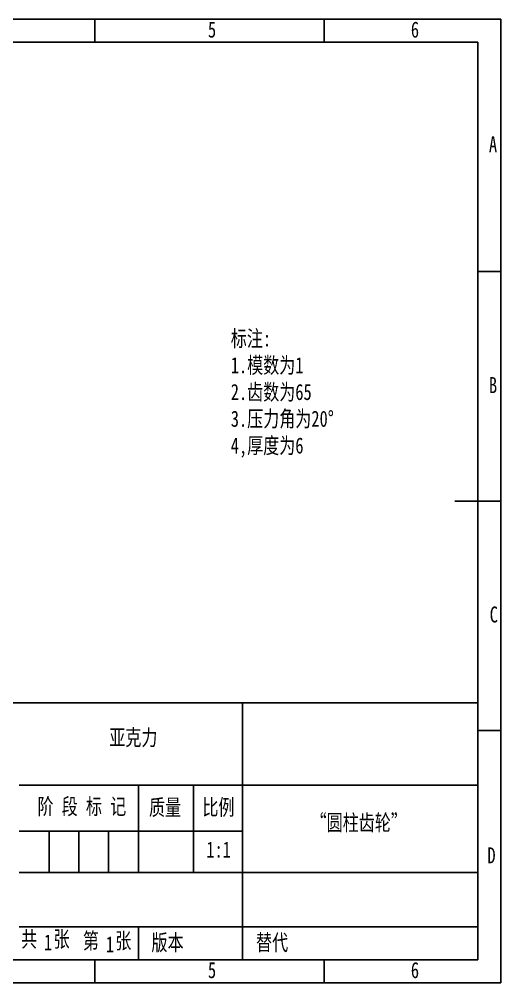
# Model space of a CAD drawing. Header units: millimetres. Extents: x -1 to 297, y 0 to 210.
# Drawn here: x 192 to 297, y 0 to 210 of the extents above; entities that cross this region are included whole.
import ezdxf

# ---------------------------------------------------------------- set-up
doc = ezdxf.new("R2010")
doc.units = ezdxf.units.MM
doc.layers.add('图框', color=7, linetype='Continuous')
doc.styles.add('SLDTEXTSTYLE1', font='hyswlongfangsong.ttf', dxfattribs={"bigfont": 'bigfont'})
doc.styles.add('SLDTEXTSTYLE2', font='hyswlongfangsong.ttf')
doc.styles.get("Standard").update_dxf_attribs({"font": 'hyswlongfangsong.ttf'})

msp = doc.modelspace()

# ---------------------------------------------------------------- linework, layer by layer
at = {"layer": '图框'}
for p, q in [((0, 210), (297, 210)), ((208.5, 210), (208.5, 205)), ((258.5, 210), (258.5, 205)), ((297, 0), (297, 210)), ((297, 155), (292, 155)), ((297, 55), (292, 55)), ((198.5, 33), (198.5, 24)), ((205, 33), (205, 24)), ((211.5, 33), (211.5, 24)), ((208.5, 0), (208.5, 5)), ((258.5, 0), (258.5, 5)), ((0, 0), (297, 0))]:
    msp.add_line(p, q, dxfattribs=at)
at = {"layer": '图框', "linetype": 'Continuous', "lineweight": 25}
for p in [(25, 205), (292, 5)]:
    msp.add_line(p, (292, 205), dxfattribs=at)
at = {"layer": '图框', "lineweight": 25}
for p, q in [((297, 105), (287, 105)), ((112, 61), (292, 61)), ((240.692, 61), (240.692, 5)), ((191.98, 43.052), (291.98, 43.052)), ((218, 43.069), (218, 24.069)), ((230, 43), (230, 24)), ((192.015, 33), (240.692, 33)), ((192, 24), (292, 24)), ((192, 12.166), (292, 12.166)), ((218, 12.166), (218, 5)), ((25, 5), (292, 5))]:
    msp.add_line(p, q, dxfattribs=at)

# ---------------------------------------------------------------- texts
at = {"insert": (238.135, 142.184), "char_height": 3.5, "attachment_point": 1}
msp.add_mtext_dynamic_manual_height_columns('标注:\\P1.模数为1\\P2.齿数为65\\P3.压力角为20°\\P4,厚度为6', width=44.34723, gutter_width=17.5, heights=[0], dxfattribs=at)
at = {"layer": '图框', "char_height": 3.5}
for s, insert, attachment_point, style in [('5', (234.044, 209.51), 2, 'SLDTEXTSTYLE2'), ('6', (278.297, 209.51), 2, 'SLDTEXTSTYLE2'), ('A', (295.32, 184.51), 2, 'SLDTEXTSTYLE2'), ('B', (295.32, 132.01), 2, 'SLDTEXTSTYLE2'), ('C', (295.482, 82.01), 2, 'SLDTEXTSTYLE2'), ('亚克力', (216.89, 55.203), 2, 'SLDTEXTSTYLE1'), ('阶 段 标 记', (205.656, 40.183), 2, 'SLDTEXTSTYLE1'), ('质量', (223.803, 39.976), 2, 'SLDTEXTSTYLE1'), ('比例', (235.445, 40.018), 2, 'SLDTEXTSTYLE1'), ('“圆柱齿轮”', (266.04, 36.656), 2, 'SLDTEXTSTYLE1'), ('1:1', (235.487, 30.782), 2, 'SLDTEXTSTYLE2'), ('D', (294.984, 29.51), 2, 'SLDTEXTSTYLE2'), ('共  张 ', (197.704, 11.278), 2, 'SLDTEXTSTYLE1'), ('第  张', (211.17, 10.906), 2, 'SLDTEXTSTYLE1'), ('版本', (224.339, 10.531), 2, 'SLDTEXTSTYLE1'), ('替代', (243.641, 10.531), 1, 'SLDTEXTSTYLE1'), ('1', (197.393, 10.531), 1, 'SLDTEXTSTYLE2'), ('1', (210.897, 10.113), 1, 'SLDTEXTSTYLE2'), ('5', (234.044, 4.51), 2, 'SLDTEXTSTYLE2'), ('6', (278.297, 4.51), 2, 'SLDTEXTSTYLE2')]:
    msp.add_mtext(s, dxfattribs=dict(at, insert=insert, attachment_point=attachment_point, style=style))

doc.saveas('drawing.dxf')
